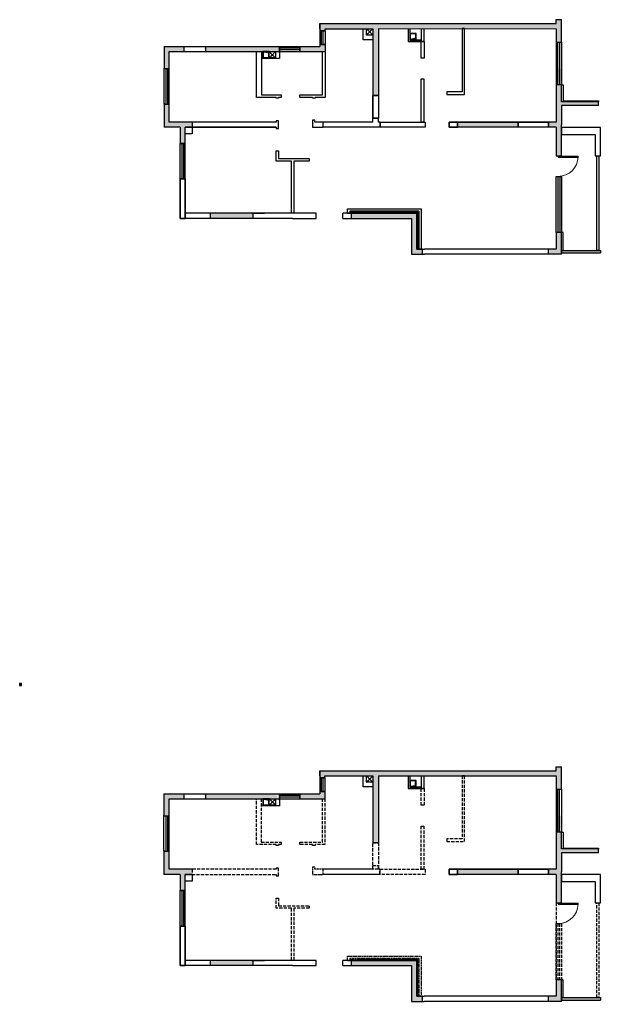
# Model space of a CAD drawing. Header units: millimetres. Extents: x -108767 to 78913, y -380878 to 1470.
# Drawn here: x 56114 to 78913, y -226278 to -187725 of the extents above; entities that cross this region are included whole.
import ezdxf

# ---------------------------------------------------------------- set-up
doc = ezdxf.new("R2010")
doc.units = ezdxf.units.MM
doc.header["$LTSCALE"] = 10
doc.linetypes.add('DASH', pattern=[0.35, 0.25, -0.1])
doc.linetypes.add('DY-300$1$DASH', pattern=[0.35, 0.25, -0.1])
for name, color, linetype in [('DY-300$0$N-厨房烟道', 6, 'Continuous'), ('DY-300$0$S-厨卫立管', 6, 'Continuous'), ('NW-01-wall(原有墙体)', 255, 'Continuous'), ('NW-01wall(新墙体)', 140, 'Continuous'), ('NW-强弱电插座', 223, 'Continuous'), ('NW-强电插座', 223, 'Continuous'), ('拆除墙体', 1, 'Continuous')]:
    doc.layers.add(name, color=color, linetype=linetype)

# ---------------------------------------------------------------- blocks, each defined once
blk = doc.blocks.new('DY-300$0$liguan')
at = {"layer": 'DY-300$0$S-厨卫立管', "linetype": 'DY-300$1$DASH', "ltscale": 0.5}
for p, q in [((2328904, -44601), (2328654, -44851)), ((2328654, -44601), (2328904, -44851))]:
    blk.add_line(p, q, dxfattribs=at)
blk.add_lwpolyline([(2328654, -44851), (2328904, -44851), (2328904, -44601), (2328654, -44601)], close=True, dxfattribs=at)
blk = doc.blocks.new('DY-300$0$weifeng')
at = {"layer": 'DY-300$0$N-厨房烟道'}
for points in [[(2326436, -26179), (2326186, -26179), (2326186, -26429), (2326436, -26429)], [(2326421, -26194), (2326201, -26194), (2326201, -26414), (2326421, -26414)]]:
    blk.add_lwpolyline(points, close=True, dxfattribs=at)
blk.add_lwpolyline([(2326421, -26414), (2326232, -26393), (2326201, -26194)], dxfattribs=at)
blk = doc.blocks.new('$DorLib2D$00000001')
for p, q in [((0.45, 0.975), (0.5, 0.975)), ((0.45, 0), (0.45, 0.975)), ((0.5, 0), (0.5, 0.975)), ((0.5, 0), (0.45, 0))]:
    blk.add_line(p, q)
at = {"lineweight": 13}
blk.add_arc((0.475, 0), 0.975, 91.4693, 180, dxfattribs=at)
blk = doc.blocks.new('$LinePat$保温层')
at = {"color": 0}
for p, q in [((24, -24), (24, -56)), ((72, -56), (72, -24))]:
    blk.add_line(p, q, dxfattribs=at)
for centre, start, end in [((96, -24), 90, 180), ((0, -24), 0, 90), ((48, -56), 180, 0)]:
    blk.add_arc(centre, 24, start, end, dxfattribs=at)
blk = doc.blocks.new('*U61')
h = blk.add_hatch(color=256)
h.dxf.hatch_style = 1
edge = h.paths.add_edge_path()
edge.add_arc((0, 40), 30, 0, 360)
blk.add_lwpolyline([(-50, -10), (50, -10), (50, 90), (-50, 90)], close=True)
blk.add_circle((0, 40), 30)
blk = doc.blocks.new('*U264')
at = {"layer": 'NW-强电插座', "xscale": 0.7704166666280803, "yscale": 0.7704166666280803, "zscale": 0.7704166666280803}
blk.add_blockref('*U61', (226, 1986), dxfattribs=at)

msp = doc.modelspace()

# ---------------------------------------------------------------- hatches: boundary and pattern name
at = {"layer": 'NW-01-wall(原有墙体)'}
h = msp.add_hatch(color=250, dxfattribs=at)
h.dxf.hatch_style = 1
h.paths.add_polyline_path([(67902.8, -187880.5), (67902.8, -188160.5), (68102.8, -188160.5), (68102.8, -188080.5), (69982.8, -188080.5), (69982.8, -190710.6), (70202.8, -190710.6), (70202.8, -188079.7), (77182.8, -188079.7), (77182.8, -188607.5), (77382.8, -188607.5), (77382.8, -187725.4), (77182.8, -187725.4), (77182.8, -187880.5), (70082.8, -187880.5)])
h = msp.add_hatch(color=250, dxfattribs=at)
h.dxf.hatch_style = 1
h.paths.add_polyline_path([(61781.8, -188780.5), (61781.8, -189644.5), (61981.8, -189644.5), (61981.8, -188980.5), (62561.8, -188980.5), (62561.8, -188780.5)])
h = msp.add_hatch(color=250, dxfattribs=at)
h.dxf.hatch_style = 1
h.paths.add_polyline_path([(63382.8, -188980.5), (66312.8, -188980.5), (66312.8, -188780.5), (63382.8, -188780.5)])
h = msp.add_hatch(color=250, dxfattribs=at)
h.dxf.hatch_style = 1
h.paths.add_polyline_path([(67112.8, -188980.5), (68102.8, -188980.5), (68102.8, -188700.5), (67902.8, -188700.5), (67902.8, -188780.5), (67112.8, -188780.5)])
h = msp.add_hatch(color=250, dxfattribs=at)
h.dxf.hatch_style = 1
h.paths.add_polyline_path([(78842.8, -190950.4), (77382.8, -190950.4), (77382.8, -189650.4), (77182.8, -189650.4), (77182.9, -191740.5), (76882.7, -191740.5), (76882.7, -191940.5), (77182.9, -191940.5), (77182.8, -193060.5), (77382.8, -193060.5), (77382.8, -191100.4), (78842.8, -191100.4)])
h = msp.add_hatch(color=250, dxfattribs=at)
h.dxf.hatch_style = 1
h.paths.add_polyline_path([(61781.8, -191945.5), (62411.8, -191950.5), (62411.8, -192585.5), (62611.8, -192585.5), (62611.8, -191950.5), (62881.8, -191950.5), (62881.8, -191750.5), (61981.8, -191745.5), (61981.8, -191040.5), (61781.8, -191040.5)])
h = msp.add_hatch(color=250, dxfattribs=at)
h.dxf.hatch_style = 1
h.paths.add_polyline_path([(75682.8, -191750.6), (73302.8, -191750.5), (73302.8, -191950.5), (75682.8, -191950.6)])
h = msp.add_hatch(color=250, dxfattribs=at)
h.dxf.hatch_style = 1
h.paths.add_polyline_path([(65282.8, -195330.5), (63611.8, -195330.5), (63611.8, -195530.5), (65282.8, -195530.5)])
h = msp.add_hatch(color=250, dxfattribs=at)
h.dxf.hatch_style = 1
h.paths.add_polyline_path([(71702.8, -195332.5), (69132.8, -195330.5), (69132.8, -195530.5), (71502.8, -195530.5), (71502.8, -196936.5), (71932.8, -196936.5), (71932.8, -196736.5), (71702.8, -196736.5)])
h = msp.add_hatch(color=250, dxfattribs=at)
h.dxf.hatch_style = 1
h.paths.add_polyline_path([(77382.8, -196936.5), (77382.8, -196090.5), (77182.8, -196090.5), (77182.8, -196736.5), (76882.8, -196736.5), (76882.8, -196936.5)])
h = msp.add_hatch(color=250, dxfattribs=at)
h.dxf.hatch_style = 1
h.paths.add_polyline_path([(77382.8, -196886.5), (78912.8, -196886.5), (78912.8, -196786.5), (77382.8, -196786.5)])
h = msp.add_hatch(color=250, dxfattribs=at)
h.dxf.hatch_style = 1
h.paths.add_polyline_path([(67901.8, -217222.4), (67901.8, -217502.4), (68101.8, -217502.4), (68101.8, -217422.4), (69981.8, -217422.4), (69981.8, -220052.4), (70201.8, -220052.4), (70201.8, -217421.6), (77181.8, -217421.6), (77181.8, -217949.4), (77381.8, -217949.4), (77381.8, -217067.2), (77181.8, -217067.2), (77181.8, -217222.4), (70081.8, -217222.4)])
h = msp.add_hatch(color=250, dxfattribs=at)
h.dxf.hatch_style = 1
h.paths.add_polyline_path([(61780.8, -218122.4), (61780.8, -218986.4), (61980.8, -218986.4), (61980.8, -218322.4), (62560.8, -218322.4), (62560.8, -218122.4)])
h = msp.add_hatch(color=250, dxfattribs=at)
h.dxf.hatch_style = 1
h.paths.add_polyline_path([(63381.8, -218322.4), (66231.8, -218322.4), (66231.8, -218122.4), (63381.8, -218122.4)])
h = msp.add_hatch(color=250, dxfattribs=at)
h.dxf.hatch_style = 1
h.paths.add_polyline_path([(67111.8, -218322.4), (68101.8, -218322.4), (68101.8, -218042.4), (67901.8, -218042.4), (67901.8, -218122.4), (67111.8, -218122.4)])
h = msp.add_hatch(color=250, dxfattribs=at)
h.dxf.hatch_style = 1
h.paths.add_polyline_path([(78841.8, -220292.2), (77381.8, -220292.2), (77381.8, -218992.2), (77181.8, -218992.2), (77181.9, -221082.4), (76881.7, -221082.4), (76881.7, -221282.4), (77181.9, -221282.4), (77181.8, -222402.4), (77381.8, -222402.4), (77381.8, -220442.2), (78841.8, -220442.2)])
h = msp.add_hatch(color=250, dxfattribs=at)
h.dxf.hatch_style = 1
h.paths.add_polyline_path([(61780.8, -221287.4), (62410.8, -221292.4), (62410.8, -221927.4), (62610.8, -221927.4), (62610.8, -221292.4), (62880.8, -221292.4), (62880.8, -221092.4), (61980.8, -221087.4), (61980.8, -220382.4), (61780.8, -220382.4)])
h = msp.add_hatch(color=250, dxfattribs=at)
h.dxf.hatch_style = 1
h.paths.add_polyline_path([(75681.8, -221092.4), (73301.8, -221092.4), (73301.8, -221292.4), (75681.8, -221292.4)])
h = msp.add_hatch(color=250, dxfattribs=at)
h.dxf.hatch_style = 1
h.paths.add_polyline_path([(65281.8, -224672.4), (63581.8, -224672.4), (63581.8, -224872.4), (65281.8, -224872.4)])
h = msp.add_hatch(color=250, dxfattribs=at)
h.dxf.hatch_style = 1
h.paths.add_polyline_path([(71701.8, -224674.4), (69131.8, -224672.4), (69131.8, -224872.4), (71501.8, -224872.4), (71501.8, -226278.4), (71931.8, -226278.4), (71931.8, -226078.4), (71701.8, -226078.4)])
h = msp.add_hatch(color=250, dxfattribs=at)
h.dxf.hatch_style = 1
h.paths.add_polyline_path([(77381.8, -226278.4), (77381.8, -225432.4), (77181.8, -225432.4), (77181.8, -226078.4), (76881.8, -226078.4), (76881.8, -226278.4)])
h = msp.add_hatch(color=250, dxfattribs=at)
h.dxf.hatch_style = 1
h.paths.add_polyline_path([(77381.8, -226228.4), (78911.8, -226228.4), (78911.8, -226128.4), (77381.8, -226128.4)])

# ---------------------------------------------------------------- linework, layer by layer
for p, q in [((67902.8, -188160.5), (67902.8, -188700.5)), ((68102.8, -188160.5), (67902.8, -188160.5)), ((67969.5, -188700.5), (67969.5, -188160.5)), ((68036.2, -188700.5), (68036.2, -188160.5)), ((68102.8, -188160.5), (68102.8, -188980.5)), ((66312.8, -188780.5), (67112.8, -188780.5)), ((66312.8, -188780.5), (66312.8, -188980.5)), ((67112.8, -188847.2), (66312.8, -188847.2)), ((67112.8, -188980.5), (67112.8, -188780.5)), ((67902.8, -188700.5), (68102.8, -188700.5)), ((77182.8, -188607.5), (77182.8, -190285.5)), ((77182.8, -188607.5), (77382.8, -188607.5)), ((77249.5, -190285.5), (77249.5, -188607.5)), ((77316.2, -190285.5), (77316.2, -188607.5)), ((77382.8, -188607.5), (77382.8, -190285.5)), ((67112.8, -188913.9), (66312.8, -188913.9)), ((66312.8, -188980.5), (67112.8, -188980.5)), ((61781.8, -191040.5), (61781.8, -189630.5)), ((61848.5, -189644.5), (61848.5, -191040.5)), ((61915.2, -189644.5), (61915.2, -191040.5)), ((61981.8, -191040.5), (61981.8, -189630.5)), ((77382.8, -190285.5), (77182.8, -190285.5)), ((61781.8, -191040.5), (61981.8, -191040.5)), ((62411.8, -194000.5), (62411.8, -192585.5)), ((62611.8, -192585.5), (62411.8, -192585.5)), ((62478.5, -192585.5), (62478.5, -193980.5)), ((62545.2, -192585.5), (62545.2, -193980.5)), ((62611.8, -194000.5), (62611.8, -192585.5)), ((77382.8, -196090.5), (77182.8, -196090.5)), ((67901.8, -217502.4), (67901.8, -218042.4)), ((68101.8, -217502.4), (67901.8, -217502.4)), ((67968.5, -218042.4), (67968.5, -217502.4)), ((68035.2, -218042.4), (68035.2, -217502.4)), ((68101.8, -217502.4), (68101.8, -218322.4)), ((66311.8, -218122.4), (67111.8, -218122.4)), ((66311.8, -218122.4), (66311.8, -218322.4)), ((67111.8, -218189.1), (66311.8, -218189.1)), ((67111.8, -218322.4), (67111.8, -218122.4)), ((67901.8, -218042.4), (68101.8, -218042.4)), ((77181.8, -217949.4), (77181.8, -219627.4)), ((77181.8, -217949.4), (77381.8, -217949.4)), ((77248.5, -219627.4), (77248.5, -217949.4)), ((77315.2, -219627.4), (77315.2, -217949.4)), ((77381.8, -217949.4), (77381.8, -219627.4)), ((67111.8, -218255.7), (66311.8, -218255.7)), ((66311.8, -218322.4), (67111.8, -218322.4)), ((61780.8, -220382.4), (61780.8, -218972.4)), ((61980.8, -220382.4), (61980.8, -218972.4)), ((61847.5, -218986.4), (61847.5, -220382.4)), ((61914.2, -218986.4), (61914.2, -220382.4)), ((77381.8, -219627.4), (77181.8, -219627.4)), ((61780.8, -220382.4), (61980.8, -220382.4)), ((62410.8, -223342.4), (62410.8, -221927.4)), ((62610.8, -221927.4), (62410.8, -221927.4)), ((62477.5, -221927.4), (62477.5, -223322.4)), ((62544.2, -221927.4), (62544.2, -223322.4)), ((62610.8, -223342.4), (62610.8, -221927.4)), ((77381.8, -225432.4), (77181.8, -225432.4))]:
    msp.add_line(p, q)
for p, q in [((77182.8, -187880.5), (77182.8, -187725.4)), ((77182.8, -187725.4), (77382.8, -187725.4)), ((77382.8, -187980.5), (77382.8, -187725.4)), ((67902.8, -187880.5), (70102.8, -187880.5)), ((67902.8, -187880.5), (67902.8, -188160.5)), ((67902.8, -188080.5), (67902.8, -187880.5)), ((68102.8, -188080.5), (69982.8, -188080.5)), ((68102.8, -188160.5), (68102.8, -188080.5)), ((69606.8, -188514.6), (69606.8, -188080.5)), ((69982.8, -188080.5), (69982.8, -190730.6)), ((70102.8, -187880.5), (71697.8, -187880.5)), ((70202.8, -188079.3), (77182.8, -188080.5)), ((70202.8, -188080.5), (70202.8, -190730.6)), ((71697.8, -187880.5), (73382.8, -187880.5)), ((71877.9, -188079.4), (71877.9, -188580.5)), ((71997.9, -188580.5), (71997.9, -188079.4)), ((73382.8, -187880.5), (77182.8, -187880.5)), ((77182.8, -188080.5), (77182.8, -188607.5)), ((77382.8, -188607.5), (77382.8, -187980.5)), ((67902.8, -188160.5), (68102.8, -188160.5)), ((69982.8, -188514.6), (69606.8, -188514.6)), ((61781.8, -188780.5), (61781.8, -189630.5)), ((61781.8, -188780.5), (61781.8, -189644.5)), ((61781.8, -188780.5), (62561.8, -188780.5)), ((62561.8, -188780.5), (62561.8, -188980.5)), ((62561.8, -188780.5), (63411.8, -188780.5)), ((63411.8, -188780.5), (66312.8, -188780.5)), ((63411.8, -188780.5), (63411.8, -188980.5)), ((66312.8, -188780.5), (66312.8, -188980.5)), ((66312.8, -188980.5), (66312.8, -188780.5)), ((67117.9, -188780.5), (67112.8, -188780.5)), ((67112.8, -188780.5), (67112.8, -188980.5)), ((67112.8, -188780.5), (67902.8, -188780.5)), ((67112.8, -188780.5), (67112.8, -188980.5)), ((68102.8, -188700.5), (67902.8, -188700.5)), ((67902.8, -188700.5), (67902.8, -188780.5)), ((71997.9, -188580.5), (71897.9, -188580.5)), ((77182.8, -188607.5), (77382.8, -188607.5)), ((61981.8, -189630.5), (61981.8, -188980.5)), ((61981.8, -189644.5), (61981.8, -188980.5)), ((61981.8, -188980.5), (62561.8, -188980.5)), ((62561.8, -188980.5), (63411.8, -188980.5)), ((62736.8, -188980.5), (66312.8, -188980.5)), ((66312.8, -189030.5), (66312.8, -188980.5)), ((67112.8, -188980.5), (68102.8, -188980.5)), ((61781.8, -189644.5), (61981.8, -189644.5)), ((77382.8, -190285.5), (77182.8, -190285.5)), ((77182.8, -190285.5), (77182.8, -191750.5)), ((77382.8, -190950.4), (77382.8, -190285.5)), ((69982.8, -190710.5), (69982.8, -191600.5)), ((70202.8, -190710.6), (69982.8, -190710.6)), ((70202.8, -190710.5), (70202.8, -191600.5)), ((61781.8, -191000.5), (61781.8, -191950.5)), ((61981.8, -191750.5), (61981.8, -191000.5)), ((78842.8, -190950.4), (77382.8, -190950.4)), ((78842.8, -191100.4), (77382.8, -191100.4)), ((77382.8, -191100.4), (77382.8, -191850.5)), ((78842.8, -191100.4), (78842.8, -190950.4)), ((69982.8, -191750.5), (69982.8, -191600.6)), ((69982.8, -191600.6), (70202.8, -191600.6)), ((70202.8, -191750.5), (70202.8, -191600.6)), ((62411.8, -191950.5), (61781.8, -191950.5)), ((62511.8, -191750.5), (61981.8, -191750.5)), ((62411.8, -191950.5), (62411.8, -192585.5)), ((62881.8, -191750.5), (62511.8, -191750.5)), ((62881.8, -191950.5), (62611.8, -191950.5)), ((62611.8, -192585.5), (62611.8, -191950.5)), ((66182.8, -191950.5), (62881.8, -191950.5)), ((69982.8, -191750.5), (68028.7, -191750.6)), ((70261.8, -191950.5), (68028.7, -191950.5)), ((70261.8, -191750.5), (70202.8, -191750.5)), ((70202.8, -191750.5), (70202.8, -191750.5)), ((70261.8, -191750.5), (70202.8, -191750.5)), ((70261.8, -191750.5), (70261.8, -191950.5)), ((73302.8, -191750.5), (72982.8, -191750.5)), ((72982.8, -191750.5, 0), (72982.8, -191950.5, 0)), ((72982.8, -191950.5), (73302.8, -191950.5)), ((75682.8, -191750.5), (73302.8, -191750.5)), ((73302.8, -191950.5), (73302.8, -191750.5)), ((75732.8, -191950.5), (73302.8, -191950.5)), ((75682.8, -191950.5), (75682.8, -191750.5)), ((76882.8, -191750.5), (75682.8, -191750.6)), ((76882.8, -191950.5), (75682.8, -191950.6)), ((77182.8, -191750.5), (76882.8, -191750.5)), ((76882.8, -191950.5), (76882.8, -191750.5)), ((77182.8, -191950.5), (76882.8, -191950.5)), ((77182.8, -191950.5), (77182.8, -193070.5)), ((77382.8, -193070.5), (77382.8, -191850.5)), ((62411.8, -192585.5), (62611.8, -192585.5)), ((77182.8, -193070.5), (77382.8, -193070.5)), ((66782.8, -195330.5), (66782.8, -193280.6)), ((77249.5, -193880.5), (77249.5, -196090.5)), ((77316.2, -193880.5), (77316.2, -196090.5)), ((62611.8, -193980.5), (62411.8, -193980.5)), ((62411.8, -193980.5), (62411.8, -195530.5)), ((62611.8, -195530.5), (62611.8, -193980.5)), ((63611.8, -195330.5), (62611.8, -195330.5)), ((65282.8, -195330.5), (63611.8, -195330.5)), ((63611.8, -195530.5), (63611.8, -195330.5)), ((65228.9, -195331.7), (65728.9, -195331.7)), ((65282.8, -195530.5), (65282.8, -195330.5)), ((66782.8, -195330.5), (65282.8, -195330.5)), ((67752.8, -195330.5), (66782.8, -195330.5)), ((67752.8, -195530.5), (67752.8, -195330.5)), ((68982.8, -195330.5), (68802.8, -195330.5)), ((68802.8, -195530.5), (68802.8, -195330.5)), ((68982.8, -195330.5), (71702.8, -195330.5)), ((68982.8, -195330.5), (68982.8, -195330.5)), ((69072.8, -195330.5), (68982.8, -195330.5)), ((71782.8, -195250.5), (69072.8, -195250.5)), ((69072.8, -195250.5), (69072.8, -195330.5)), ((69072.8, -195280.5), (71752.8, -195280.5)), ((71702.8, -195330.5), (71702.8, -196736.5)), ((71752.8, -196736.5), (71752.8, -195280.5)), ((71782.8, -195250.5), (71782.8, -196736.5)), ((62411.8, -195530.5), (62611.8, -195530.5)), ((63611.8, -195530.5), (62611.8, -195530.5)), ((65282.8, -195530.5), (63611.8, -195530.5)), ((66832.8, -195530.5), (65282.8, -195530.5)), ((66832.8, -195530.5), (67752.8, -195530.5)), ((68802.8, -195530.5), (68982.8, -195530.5)), ((68982.8, -195530.5), (71502.8, -195530.5)), ((68982.8, -195530.5), (68982.8, -195530.5)), ((71502.8, -195530.5), (71502.8, -196936.5)), ((77382.8, -196090.5), (77182.8, -196090.5)), ((77182.8, -196090.5), (77182.8, -196736.5)), ((77382.8, -196936.5), (77382.8, -196090.5)), ((71502.8, -196936.5), (71872.8, -196936.5)), ((71702.8, -196736.5), (71872.8, -196736.5)), ((71872.8, -196736.5), (72002.8, -196736.5)), ((71872.8, -196936.5), (72002.8, -196936.5)), ((76882.8, -196736.5), (72002.8, -196736.5)), ((76882.8, -196936.5), (72002.8, -196936.5)), ((77182.8, -196736.5), (76882.8, -196736.5)), ((76882.8, -196936.5), (76882.8, -196736.5)), ((77382.8, -196936.5), (76882.8, -196936.5)), ((77382.8, -196786.5), (78912.8, -196786.5)), ((77382.8, -196786.5), (77382.8, -196886.5)), ((77382.8, -196886.5), (78912.8, -196886.5)), ((78912.8, -196786.5), (78912.8, -196886.5)), ((67901.8, -217222.4), (70101.8, -217222.4)), ((67901.8, -217222.4), (67901.8, -217502.4)), ((67901.8, -217422.4), (67901.8, -217222.4)), ((68101.8, -217422.4), (69981.8, -217422.4)), ((68101.8, -217502.4), (68101.8, -217422.4)), ((69605.8, -217856.4), (69605.8, -217422.4)), ((69981.8, -217422.4), (69981.8, -220072.4)), ((70101.8, -217222.4), (71696.8, -217222.4)), ((70201.8, -217421.2), (77181.8, -217422.4)), ((70201.8, -217422.4), (70201.8, -220072.4)), ((71696.8, -217222.4), (73381.8, -217222.4)), ((71876.9, -217421.2), (71876.9, -217922.4)), ((71996.9, -217922.4), (71996.9, -217421.2)), ((73381.8, -217222.4), (77181.8, -217222.4)), ((77181.8, -217222.4), (77181.8, -217067.2)), ((77181.8, -217067.2), (77381.8, -217067.2)), ((77181.8, -217422.4), (77181.8, -217949.4)), ((77381.8, -217322.4), (77381.8, -217067.2)), ((77381.8, -217949.4), (77381.8, -217322.4)), ((67901.8, -217502.4), (68101.8, -217502.4)), ((61780.8, -218122.4), (61780.8, -218986.4)), ((61780.8, -218122.4), (62560.8, -218122.4)), ((62560.8, -218122.4), (62560.8, -218322.4)), ((62560.8, -218122.4), (63410.8, -218122.4)), ((63410.8, -218122.4), (66311.8, -218122.4)), ((63410.8, -218122.4), (63410.8, -218322.4)), ((66311.8, -218122.4), (66311.8, -218322.4)), ((66311.8, -218322.4), (66311.8, -218122.4)), ((67116.9, -218122.4), (67111.8, -218122.4)), ((67111.8, -218122.4), (67111.8, -218322.4)), ((67111.8, -218122.4), (67901.8, -218122.4)), ((67111.8, -218122.4), (67111.8, -218322.4)), ((68101.8, -218042.4), (67901.8, -218042.4)), ((67901.8, -218042.4), (67901.8, -218122.4)), ((69981.8, -217856.4), (69605.8, -217856.4)), ((71996.9, -217922.4), (71896.9, -217922.4)), ((77181.8, -217949.4), (77381.8, -217949.4)), ((61980.8, -218986.4), (61980.8, -218322.4)), ((61980.8, -218322.4), (62560.8, -218322.4)), ((62560.8, -218322.4), (63410.8, -218322.4)), ((62735.8, -218322.4), (66311.8, -218322.4)), ((66311.8, -218372.4), (66311.8, -218322.4)), ((67111.8, -218322.4), (68101.8, -218322.4)), ((61780.8, -218986.4), (61980.8, -218986.4)), ((77381.8, -219627.4), (77181.8, -219627.4)), ((77181.8, -219627.4), (77181.8, -221092.4)), ((77381.8, -220292.2), (77381.8, -219627.4)), ((70201.8, -220052.4), (69981.8, -220052.4)), ((61780.8, -220342.4), (61780.8, -221292.4)), ((61980.8, -221092.4), (61980.8, -220342.4)), ((78841.8, -220292.2), (77381.8, -220292.2)), ((78841.8, -220442.2), (77381.8, -220442.2)), ((77381.8, -220442.2), (77381.8, -221192.4)), ((78841.8, -220442.2), (78841.8, -220292.2)), ((62410.8, -221292.4), (61780.8, -221292.4)), ((62510.8, -221092.4), (61980.8, -221092.4)), ((62410.8, -221292.4), (62410.8, -221927.4)), ((62880.8, -221092.4), (62510.8, -221092.4)), ((62880.8, -221292.4), (62610.8, -221292.4)), ((62610.8, -221927.4), (62610.8, -221292.4)), ((69981.8, -221092.4), (68027.7, -221092.4)), ((70260.8, -221292.4), (68027.7, -221292.4)), ((69981.8, -221092.4), (69981.8, -220942.4)), ((70201.8, -221092.4), (70201.8, -220942.4)), ((70260.8, -221092.4), (70201.8, -221092.4)), ((70201.8, -221092.4), (70201.8, -221092.4)), ((70260.8, -221092.4), (70201.8, -221092.4)), ((70260.8, -221092.4), (70260.8, -221292.4)), ((73301.8, -221092.4), (72981.8, -221092.4)), ((72981.8, -221092.4, 0), (72981.8, -221292.4, 0)), ((72981.8, -221292.4), (73301.8, -221292.4)), ((75681.8, -221092.4), (73301.8, -221092.4)), ((73301.8, -221292.4), (73301.8, -221092.4)), ((75731.8, -221292.4), (73301.8, -221292.4)), ((75681.8, -221292.4), (75681.8, -221092.4)), ((76881.8, -221092.4), (75681.8, -221092.4)), ((76881.8, -221292.4), (75681.8, -221292.4)), ((77181.8, -221092.4), (76881.8, -221092.4)), ((76881.8, -221292.4), (76881.8, -221092.4)), ((77181.8, -221292.4), (76881.8, -221292.4)), ((77181.8, -221292.4), (77181.8, -222412.4)), ((77381.8, -222412.4), (77381.8, -221192.4)), ((62410.8, -221927.4), (62610.8, -221927.4)), ((77181.8, -222412.4), (77381.8, -222412.4)), ((62610.8, -223322.4), (62410.8, -223322.4)), ((62410.8, -223322.4), (62410.8, -224872.4)), ((62610.8, -224872.4), (62610.8, -223322.4)), ((63610.8, -224672.4), (62610.8, -224672.4)), ((65281.8, -224672.4), (63610.8, -224672.4)), ((63610.8, -224872.4), (63610.8, -224672.4)), ((65227.9, -224673.6), (65727.9, -224673.6)), ((65281.8, -224872.4), (65281.8, -224672.4)), ((66781.8, -224672.4), (65281.8, -224672.4)), ((67751.8, -224672.4), (66781.8, -224672.4)), ((67751.8, -224872.4), (67751.8, -224672.4)), ((68981.8, -224672.4), (68801.8, -224672.4)), ((68801.8, -224872.4), (68801.8, -224672.4)), ((68981.8, -224672.4), (71701.8, -224672.4)), ((68981.8, -224672.4), (68981.8, -224672.4)), ((69071.8, -224672.4), (68981.8, -224672.4)), ((71701.8, -224672.4), (71701.8, -226078.4)), ((62410.8, -224872.4), (62610.8, -224872.4)), ((63610.8, -224872.4), (62610.8, -224872.4)), ((65281.8, -224872.4), (63610.8, -224872.4)), ((66831.8, -224872.4), (65281.8, -224872.4)), ((66831.8, -224872.4), (67751.8, -224872.4)), ((68801.8, -224872.4), (68981.8, -224872.4)), ((68981.8, -224872.4), (71501.8, -224872.4)), ((68981.8, -224872.4), (68981.8, -224872.4)), ((71501.8, -224872.4), (71501.8, -226278.4)), ((77381.8, -225432.4), (77181.8, -225432.4)), ((77181.8, -225432.4), (77181.8, -226078.4)), ((77381.8, -226278.4), (77381.8, -225432.4)), ((71501.8, -226278.4), (71871.8, -226278.4)), ((71701.8, -226078.4), (71871.8, -226078.4)), ((71871.8, -226078.4), (72001.8, -226078.4)), ((71871.8, -226278.4), (72001.8, -226278.4)), ((76881.8, -226078.4), (72001.8, -226078.4)), ((76881.8, -226278.4), (72001.8, -226278.4)), ((77181.8, -226078.4), (76881.8, -226078.4)), ((76881.8, -226278.4), (76881.8, -226078.4)), ((77381.8, -226278.4), (76881.8, -226278.4)), ((77381.8, -226128.4), (78911.8, -226128.4)), ((77381.8, -226128.4), (77381.8, -226228.4)), ((77381.8, -226228.4), (78911.8, -226228.4)), ((78911.8, -226128.4), (78911.8, -226228.4))]:
    msp.add_line(p, q, dxfattribs=at)
for points in [[(71362.5, -188079.7), (71362.8, -188580.5), (71897.9, -188580.5)], [(71427.5, -188079.7), (71427.8, -188515.5), (71877.9, -188515.5)], [(66312.8, -188980.5), (66312.8, -188980.5), (66312.8, -189251.5), (65602.8, -189251.5)], [(77382.8, -190285.5), (77452.8, -190285.5), (77452.8, -190920.4), (78842.8, -190920.4), (78842.8, -190950.4)], [(69982.8, -191041.7), (69982.8, -191041.7)], [(62611.8, -191950.5), (62881.8, -191950.5), (62881.8, -192215.5), (62611.8, -192215.5), (62611.8, -191950.5)], [(68982.8, -195330.5), (68982.8, -195160.5), (71872.8, -195160.5), (71872.8, -196736.5), (71702.8, -196736.5), (71702.8, -195330.5), (68982.8, -195330.5)], [(77452.8, -196786.5), (77452.8, -196090.5), (77382.8, -196090.5)], [(71361.5, -217421.6), (71361.8, -217922.4), (71896.9, -217922.4)], [(71426.5, -217421.5), (71426.8, -217857.4), (71876.9, -217857.4)], [(66311.8, -218322.4), (66311.8, -218322.4), (66311.8, -218593.4), (65601.8, -218593.4)], [(77381.8, -219627.4), (77451.8, -219627.4), (77451.8, -220262.2), (78841.8, -220262.2), (78841.8, -220292.2)], [(69981.8, -220383.6), (69981.8, -220383.6)], [(62610.8, -221292.4), (62880.8, -221292.4), (62880.8, -221557.4), (62610.8, -221557.4), (62610.8, -221292.4)], [(77451.8, -226128.4), (77451.8, -225432.4), (77381.8, -225432.4)]]:
    msp.add_lwpolyline(points, dxfattribs=at)
for points in [[(72884, -190659.4), (73582.8, -190659.4), (73583.4, -188079.7), (73482.8, -188079.4), (73482.8, -190559.4), (72884, -190559.4)], [(71877.9, -188580.5), (71997.9, -188580.5), (71997.9, -189232.5), (71877.9, -189232.5)], [(65602.8, -188980.5), (65602.8, -190680.5), (66382.8, -190680.5), (66382.8, -190780.5), (66282.8, -190780.5), (66282.8, -190810.6), (66182.8, -190810.6), (66182.8, -190780.5), (65412.8, -190780.5), (65412.8, -188980.5)], [(68002.8, -188980.5), (68102.8, -188980.5), (68102.8, -190780.5), (67711.9, -190780.6), (67711.9, -190810.6), (67607.8, -190810.6), (67607.8, -190780.6), (67117.8, -190780.6), (67117.8, -190680.5), (68002.8, -190680.5)], [(71882.9, -190052.5), (71982.8, -190052.5), (71982.8, -191750.5), (71882.9, -191750.5)], [(69982.8, -190710.6), (70202.8, -190710.6), (70202.8, -191600.6), (69982.8, -191600.6)], [(62881.8, -191950.5), (66182.8, -191950.5), (66182.8, -192000.5), (66282.8, -192000.5), (66282.8, -191700.5), (66182.8, -191700.5), (66182.8, -191750.5), (62881.8, -191750.5), (62881.8, -191950.5)], [(68028.7, -191750.6), (67707.8, -191750.6), (67707.8, -191670.6), (67607.8, -191670.6), (67607.8, -191950.5), (68028.7, -191950.5), (68028.7, -191750.6)], [(70261.8, -191750.5), (72032.8, -191750.5), (72032.8, -191950.5), (70261.8, -191950.5)], [(72982.8, -191750.5), (73302.8, -191750.5), (73302.8, -191950.5), (72982.8, -191950.5)], [(73302.8, -191750.5), (75682.8, -191750.5), (75682.8, -191950.5), (73302.8, -191950.5)], [(75682.8, -191750.5), (76882.8, -191750.5), (76882.8, -191950.5), (75682.8, -191950.5)], [(78712.8, -192235.4), (78712.8, -193070.5), (78912.8, -193070.5), (78912.8, -191960.4), (77382.8, -191960.4), (77382.8, -192235.4)], [(66182.8, -192880.5), (66282.8, -192880.5), (66282.8, -193180.6), (67482.8, -193180.5), (67482.8, -193280.6), (66882.8, -193280.6), (66882.8, -195330.5), (66782.8, -195330.5), (66782.8, -193280.6), (66182.8, -193280.6), (66182.8, -192880.5)], [(78771.2, -193070.5), (78854.5, -193070.5), (78854.5, -196786.5), (78771.2, -196786.5)], [(77182.8, -193880.5), (77382.8, -193880.5), (77382.8, -196090.5), (77182.8, -196090.5)], [(62411.8, -193980.5), (62611.8, -193980.5), (62611.8, -195530.5), (62411.8, -195530.5)], [(71702.8, -195332.5), (69132.8, -195330.5), (69132.8, -195530.5), (71502.8, -195530.5), (71502.8, -196936.5), (71932.8, -196936.5), (71932.8, -196736.5), (71702.8, -196736.5)], [(72981.8, -221092.4), (73301.8, -221092.4), (73301.8, -221292.4), (72981.8, -221292.4)], [(73301.8, -221092.4), (75681.8, -221092.4), (75681.8, -221292.4), (73301.8, -221292.4)], [(75681.8, -221092.4), (76881.8, -221092.4), (76881.8, -221292.4), (75681.8, -221292.4)], [(78711.8, -221577.2), (78711.8, -222412.4), (78911.8, -222412.4), (78911.8, -221302.2), (77381.8, -221302.2), (77381.8, -221577.2)], [(62410.8, -223322.4), (62610.8, -223322.4), (62610.8, -224872.4), (62410.8, -224872.4)], [(71701.8, -224674.4), (69131.8, -224672.4), (69131.8, -224872.4), (71501.8, -224872.4), (71501.8, -226278.4), (71931.8, -226278.4), (71931.8, -226078.4), (71701.8, -226078.4)]]:
    msp.add_lwpolyline(points, close=True, dxfattribs=at)
at = {"layer": 'NW-01wall(新墙体)'}
for points in [[(71897.9, -188580.5), (71382.8, -188580.5), (71382.5, -188079.7)], [(71896.9, -217922.4), (71381.8, -217922.4), (71381.5, -217421.6)]]:
    msp.add_lwpolyline(points, dxfattribs=at)
at = {"layer": '拆除墙体', "color": 1, "linetype": 'DASH', "ltscale": 50}
for p, q in [((69981.8, -220942.4), (70201.8, -220942.4)), ((77181.8, -222412.4), (77181.8, -225432.4)), ((77248.5, -223222.4), (77248.5, -225432.4)), ((77315.2, -223222.4), (77315.2, -225432.4))]:
    msp.add_line(p, q, dxfattribs=at)
at = {"layer": '拆除墙体', "color": 1, "linetype": 'DASH', "ltscale": 20}
for p, q in [((71781.8, -224592.4), (69071.8, -224592.4)), ((69071.8, -224592.4), (69071.8, -224672.4)), ((69071.8, -224622.4), (71751.8, -224622.4)), ((71751.8, -226078.4), (71751.8, -224622.4)), ((71781.8, -224592.4), (71781.8, -226078.4))]:
    msp.add_line(p, q, dxfattribs=at)
at = {"layer": '拆除墙体', "color": 1, "linetype": 'DASH', "ltscale": 50}
for points in [[(72883, -220001.2), (73581.8, -220001.2), (73582.4, -217421.6), (73481.8, -217421.2), (73481.8, -219901.2), (72883, -219901.2)], [(71876.9, -217922.4), (71996.9, -217922.4), (71996.9, -218574.4), (71876.9, -218574.4)], [(65601.8, -218322.4), (65601.8, -220022.4), (66381.8, -220022.4), (66381.8, -220122.4), (66281.8, -220122.4), (66281.8, -220152.4), (66181.8, -220152.4), (66181.8, -220122.4), (65411.8, -220122.4), (65411.8, -218322.4)], [(68001.8, -218322.4), (68101.8, -218322.4), (68101.8, -220122.4), (67710.9, -220122.4), (67710.9, -220152.4), (67606.8, -220152.4), (67606.8, -220122.4), (67116.8, -220122.4), (67116.8, -220022.4), (68001.8, -220022.4)], [(71881.9, -219394.4), (71981.8, -219394.4), (71981.8, -221092.4), (71881.9, -221092.4)], [(69981.8, -220052.4), (70201.8, -220052.4), (70201.8, -221092.4), (69981.8, -221092.4)], [(62880.8, -221292.4), (66181.8, -221292.4), (66181.8, -221342.4), (66281.8, -221342.4), (66281.8, -221042.4), (66181.8, -221042.4), (66181.8, -221092.4), (62880.8, -221092.4), (62880.8, -221292.4)], [(70260.8, -221092.4), (72031.8, -221092.4), (72031.8, -221292.4), (70260.8, -221292.4)], [(66181.8, -222222.4), (66281.8, -222222.4), (66281.8, -222522.4), (67481.8, -222522.4), (67481.8, -222622.4), (66881.8, -222622.4), (66881.8, -224672.4), (66781.8, -224672.4), (66781.8, -222622.4), (66181.8, -222622.4), (66181.8, -222222.4)], [(78770.2, -222412.4), (78853.5, -222412.4), (78853.5, -226128.4), (78770.2, -226128.4)], [(77181.8, -223222.4), (77381.8, -223222.4), (77381.8, -225432.4), (77181.8, -225432.4)]]:
    msp.add_lwpolyline(points, close=True, dxfattribs=at)
at = {"layer": '拆除墙体', "color": 1, "linetype": 'DASH', "ltscale": 20}
msp.add_lwpolyline([(68027.7, -221092.4), (67706.8, -221092.4), (67706.8, -221012.4), (67606.8, -221012.4), (67606.8, -221292.4), (68027.7, -221292.4), (68027.7, -221092.4)], close=True, dxfattribs=at)
msp.add_lwpolyline([(68981.8, -224672.4), (68981.8, -224502.4), (71871.8, -224502.4), (71871.8, -226078.4), (71701.8, -226078.4), (71701.8, -224672.4), (68981.8, -224672.4)], dxfattribs=at)

# ---------------------------------------------------------------- block references
at = {"layer": 'NW-01-wall(原有墙体)', "xscale": -1}
for p, rotation in [((25131.7, 2140573.8), 90), ((-2262740.5, -233831.7), 180), ((25130.7, 2111231.9), 90), ((-2262741.5, -263173.5), 180)]:
    msp.add_blockref('DY-300$0$liguan', p, dxfattribs=dict(at, rotation=rotation))
at = {"layer": 'NW-01-wall(原有墙体)'}
for p, rotation in [((45248.5, -2514702), 90), ((2392100.3, -215409.9), 180), ((45247.5, -2544043.8), 90), ((2392099.3, -244751.7), 180)]:
    msp.add_blockref('DY-300$0$weifeng', p, dxfattribs=dict(at, rotation=rotation))
for name, p, xscale, yscale, zscale, rotation in [('$DorLib2D$00000001', (77257.8, -193480.5), -800, 800, 250, 270), ('$LinePat$保温层', (69133.1, -195330.5), 0.6276041665376829, 0.6249999998428348, 0.6249999998428348, 179.9998515725684), ('$LinePat$保温层', (69193.3, -195330.5), 0.6276041665376829, 0.6249999998428348, 0.6249999998428348, 179.9998515725684), ('$LinePat$保温层', (69253.6, -195330.5), 0.6276041665376829, 0.6249999998428348, 0.6249999998428348, 179.9998515725684), ('$LinePat$保温层', (69463.8, -195330.5), 0.6276041665376829, 0.6249999998428348, 0.6249999998428348, 179.9998515725684), ('$LinePat$保温层', (69524.1, -195330.5), 0.6276041665376829, 0.6249999998428348, 0.6249999998428348, 179.9998515725684), ('$LinePat$保温层', (69584.3, -195330.5), 0.6276041665376829, 0.6249999998428348, 0.6249999998428348, 179.9998515725684), ('$LinePat$保温层', (69644.6, -195330.5), 0.6276041665376829, 0.6249999998428348, 0.6249999998428348, 179.9998515725684), ('$LinePat$保温层', (69704.8, -195330.5), 0.6276041665376829, 0.6249999998428348, 0.6249999998428348, 179.9998515725684), ('$LinePat$保温层', (69765.1, -195330.5), 0.6276041665376829, 0.6249999998428348, 0.6249999998428348, 179.9998515725684), ('$LinePat$保温层', (69825.3, -195330.5), 0.6276041665376829, 0.6249999998428348, 0.6249999998428348, 179.9998515725684), ('$LinePat$保温层', (69885.6, -195330.5), 0.6276041665376829, 0.6249999998428348, 0.6249999998428348, 179.9998515725684), ('$LinePat$保温层', (69945.8, -195330.5), 0.6276041665376829, 0.6249999998428348, 0.6249999998428348, 179.9998515725684), ('$LinePat$保温层', (70006.1, -195330.5), 0.6276041665376829, 0.6249999998428348, 0.6249999998428348, 179.9998515725684), ('$LinePat$保温层', (70066.3, -195330.5), 0.6276041665376829, 0.6249999998428348, 0.6249999998428348, 179.9998515725684), ('$LinePat$保温层', (70126.6, -195330.5), 0.6276041665376829, 0.6249999998428348, 0.6249999998428348, 179.9998515725684), ('$LinePat$保温层', (70186.8, -195330.5), 0.6276041665376829, 0.6249999998428348, 0.6249999998428348, 179.9998515725684), ('$LinePat$保温层', (70247.1, -195330.5), 0.6276041665376829, 0.6249999998428348, 0.6249999998428348, 179.9998515725684), ('$LinePat$保温层', (70307.3, -195330.5), 0.6276041665376829, 0.6249999998428348, 0.6249999998428348, 179.9998515725684), ('$LinePat$保温层', (70367.6, -195330.5), 0.6276041665376829, 0.6249999998428348, 0.6249999998428348, 179.9998515725684), ('$LinePat$保温层', (70427.8, -195330.5), 0.6276041665376829, 0.6249999998428348, 0.6249999998428348, 179.9998515725684), ('$LinePat$保温层', (70488.1, -195330.5), 0.6276041665376829, 0.6249999998428348, 0.6249999998428348, 179.9998515725684), ('$LinePat$保温层', (70548.3, -195330.5), 0.6276041665376829, 0.6249999998428348, 0.6249999998428348, 179.9998515725684), ('$LinePat$保温层', (70608.6, -195330.5), 0.6276041665376829, 0.6249999998428348, 0.6249999998428348, 179.9998515725684), ('$LinePat$保温层', (70668.8, -195330.5), 0.6276041665376829, 0.6249999998428348, 0.6249999998428348, 179.9998515725684), ('$LinePat$保温层', (70729.1, -195330.5), 0.6276041665376829, 0.6249999998428348, 0.6249999998428348, 179.9998515725684), ('$LinePat$保温层', (70789.3, -195330.5), 0.6276041665376829, 0.6249999998428348, 0.6249999998428348, 179.9998515725684), ('$LinePat$保温层', (70849.6, -195330.5), 0.6276041665376829, 0.6249999998428348, 0.6249999998428348, 179.9998515725684), ('$LinePat$保温层', (70909.8, -195330.5), 0.6276041665376829, 0.6249999998428348, 0.6249999998428348, 179.9998515725684), ('$LinePat$保温层', (70970.1, -195330.5), 0.6276041665376829, 0.6249999998428348, 0.6249999998428348, 179.9998515725684), ('$LinePat$保温层', (71030.3, -195330.5), 0.6276041665376829, 0.6249999998428348, 0.6249999998428348, 179.9998515725684), ('$LinePat$保温层', (71090.6, -195330.5), 0.6276041665376829, 0.6249999998428348, 0.6249999998428348, 179.9998515725684), ('$LinePat$保温层', (71150.8, -195330.5), 0.6276041665376829, 0.6249999998428348, 0.6249999998428348, 179.9998515725684), ('$LinePat$保温层', (71231.1, -195330.5), 0.6276041665376829, 0.6249999998428348, 0.6249999998428348, 179.9998515725684), ('$LinePat$保温层', (71341.3, -195330.5), 0.6276041665376829, 0.6249999998428348, 0.6249999998428348, 179.9998515725684), ('$LinePat$保温层', (71401.6, -195330.5), 0.6276041665376829, 0.6249999998428348, 0.6249999998428348, 179.9998515725684), ('$LinePat$保温层', (71461.8, -195330.5), 0.6276041665376829, 0.6249999998428348, 0.6249999998428348, 179.9998515725684), ('$LinePat$保温层', (71522.1, -195330.5), 0.6276041665376829, 0.6249999998428348, 0.6249999998428348, 179.9998515725684), ('$LinePat$保温层', (71582.3, -195330.5), 0.6276041665376829, 0.6249999998428348, 0.6249999998428348, 179.9998515725684), ('$LinePat$保温层', (71642.6, -195330.5), 0.6276041665376829, 0.6249999998428348, 0.6249999998428348, 179.9998515725684), ('$LinePat$保温层', (71702.8, -195330.5), 0.6276041665376829, 0.6249999998428348, 0.6249999998428348, 179.9998515725684), ('$LinePat$保温层', (71702.8, -195341), 0.629340277646503, 0.6249999998428348, 0.6249999998428348, 90), ('$LinePat$保温层', (71702.8, -195401.4), 0.629340277646503, 0.6249999998428348, 0.6249999998428348, 90), ('$LinePat$保温层', (71702.8, -195461.8), 0.629340277646503, 0.6249999998428348, 0.6249999998428348, 90), ('$LinePat$保温层', (71702.8, -195522.2), 0.629340277646503, 0.6249999998428348, 0.6249999998428348, 90), ('$LinePat$保温层', (71702.8, -195582.6), 0.629340277646503, 0.6249999998428348, 0.6249999998428348, 90), ('$LinePat$保温层', (71702.8, -195643), 0.629340277646503, 0.6249999998428348, 0.6249999998428348, 90), ('$LinePat$保温层', (71702.8, -195703.5), 0.629340277646503, 0.6249999998428348, 0.6249999998428348, 90), ('$LinePat$保温层', (71702.8, -195763.9), 0.629340277646503, 0.6249999998428348, 0.6249999998428348, 90), ('$LinePat$保温层', (71702.8, -195854.3), 0.629340277646503, 0.6249999998428348, 0.6249999998428348, 90), ('$LinePat$保温层', (71702.8, -195914.7), 0.629340277646503, 0.6249999998428348, 0.6249999998428348, 90), ('$LinePat$保温层', (71702.8, -195975.1), 0.629340277646503, 0.6249999998428348, 0.6249999998428348, 90), ('$LinePat$保温层', (71702.8, -196035.5), 0.629340277646503, 0.6249999998428348, 0.6249999998428348, 90), ('$LinePat$保温层', (71702.8, -196096), 0.629340277646503, 0.6249999998428348, 0.6249999998428348, 90), ('$LinePat$保温层', (71702.8, -196156.4), 0.629340277646503, 0.6249999998428348, 0.6249999998428348, 90), ('$LinePat$保温层', (71702.8, -196216.8), 0.629340277646503, 0.6249999998428348, 0.6249999998428348, 90), ('$LinePat$保温层', (71702.8, -196277.2), 0.629340277646503, 0.6249999998428348, 0.6249999998428348, 90), ('$LinePat$保温层', (71702.8, -196337.6), 0.629340277646503, 0.6249999998428348, 0.6249999998428348, 90), ('$LinePat$保温层', (71702.8, -196398), 0.629340277646503, 0.6249999998428348, 0.6249999998428348, 90), ('$LinePat$保温层', (71702.8, -196458.5), 0.629340277646503, 0.6249999998428348, 0.6249999998428348, 90), ('$LinePat$保温层', (71702.8, -196494.9), 0.629340277646503, 0.6249999998428348, 0.6249999998428348, 90), ('$LinePat$保温层', (71702.8, -196555.3), 0.629340277646503, 0.6249999998428348, 0.6249999998428348, 90), ('$LinePat$保温层', (71702.8, -196615.7), 0.629340277646503, 0.6249999998428348, 0.6249999998428348, 90), ('$LinePat$保温层', (71702.8, -196676.1), 0.629340277646503, 0.6249999998428348, 0.6249999998428348, 90), ('$LinePat$保温层', (71702.8, -196736.5), 0.629340277646503, 0.6249999998428348, 0.6249999998428348, 90)]:
    msp.add_blockref(name, p, dxfattribs=dict(at, xscale=xscale, yscale=yscale, zscale=zscale, rotation=rotation))
at = {"layer": 'NW-强弱电插座', "xscale": 0.9984580498866216, "yscale": 0.9984580498866216, "zscale": 0.9984580498866216, "rotation": 89.99999999999999}
msp.add_blockref('*U264', (58166.5, -214057), dxfattribs=at)
at = {"layer": '拆除墙体', "color": 1, "linetype": 'DASH', "ltscale": 50, "xscale": -800, "yscale": 800, "zscale": 250, "rotation": 270}
msp.add_blockref('$DorLib2D$00000001', (77256.8, -222822.4), dxfattribs=at)
at = {"layer": '拆除墙体', "color": 1, "linetype": 'DASH', "ltscale": 20, "yscale": 0.6249999998428348, "zscale": 0.6249999998428348}
for p, xscale, rotation in [((69132.1, -224672.4), 0.6276041665376829, 179.9998515725684), ((69192.3, -224672.4), 0.6276041665376829, 179.9998515725684), ((69252.6, -224672.4), 0.6276041665376829, 179.9998515725684), ((69462.8, -224672.4), 0.6276041665376829, 179.9998515725684), ((69523.1, -224672.4), 0.6276041665376829, 179.9998515725684), ((69583.3, -224672.4), 0.6276041665376829, 179.9998515725684), ((69643.6, -224672.4), 0.6276041665376829, 179.9998515725684), ((69703.8, -224672.4), 0.6276041665376829, 179.9998515725684), ((69764.1, -224672.4), 0.6276041665376829, 179.9998515725684), ((69824.3, -224672.4), 0.6276041665376829, 179.9998515725684), ((69884.6, -224672.4), 0.6276041665376829, 179.9998515725684), ((69944.8, -224672.4), 0.6276041665376829, 179.9998515725684), ((70005.1, -224672.4), 0.6276041665376829, 179.9998515725684), ((70065.3, -224672.4), 0.6276041665376829, 179.9998515725684), ((70125.6, -224672.4), 0.6276041665376829, 179.9998515725684), ((70185.8, -224672.4), 0.6276041665376829, 179.9998515725684), ((70246.1, -224672.4), 0.6276041665376829, 179.9998515725684), ((70306.3, -224672.4), 0.6276041665376829, 179.9998515725684), ((70366.6, -224672.4), 0.6276041665376829, 179.9998515725684), ((70426.8, -224672.4), 0.6276041665376829, 179.9998515725684), ((70487.1, -224672.4), 0.6276041665376829, 179.9998515725684), ((70547.3, -224672.4), 0.6276041665376829, 179.9998515725684), ((70607.6, -224672.4), 0.6276041665376829, 179.9998515725684), ((70667.8, -224672.4), 0.6276041665376829, 179.9998515725684), ((70728.1, -224672.4), 0.6276041665376829, 179.9998515725684), ((70788.3, -224672.4), 0.6276041665376829, 179.9998515725684), ((70848.6, -224672.4), 0.6276041665376829, 179.9998515725684), ((70908.8, -224672.4), 0.6276041665376829, 179.9998515725684), ((70969.1, -224672.4), 0.6276041665376829, 179.9998515725684), ((71029.3, -224672.4), 0.6276041665376829, 179.9998515725684), ((71089.6, -224672.4), 0.6276041665376829, 179.9998515725684), ((71149.8, -224672.4), 0.6276041665376829, 179.9998515725684), ((71230.1, -224672.4), 0.6276041665376829, 179.9998515725684), ((71340.3, -224672.4), 0.6276041665376829, 179.9998515725684), ((71400.6, -224672.4), 0.6276041665376829, 179.9998515725684), ((71460.8, -224672.4), 0.6276041665376829, 179.9998515725684), ((71521.1, -224672.4), 0.6276041665376829, 179.9998515725684), ((71581.3, -224672.4), 0.6276041665376829, 179.9998515725684), ((71641.6, -224672.4), 0.6276041665376829, 179.9998515725684), ((71701.8, -224672.4), 0.6276041665376829, 179.9998515725684), ((71701.8, -224682.8), 0.629340277646503, 90), ((71701.8, -224743.2), 0.629340277646503, 90), ((71701.8, -224803.6), 0.629340277646503, 90), ((71701.8, -224864.1), 0.629340277646503, 90), ((71701.8, -224924.5), 0.629340277646503, 90), ((71701.8, -224984.9), 0.629340277646503, 90), ((71701.8, -225045.3), 0.629340277646503, 90), ((71701.8, -225105.7), 0.629340277646503, 90), ((71701.8, -225196.1), 0.629340277646503, 90), ((71701.8, -225256.6), 0.629340277646503, 90), ((71701.8, -225317), 0.629340277646503, 90), ((71701.8, -225377.4), 0.629340277646503, 90), ((71701.8, -225437.8), 0.629340277646503, 90), ((71701.8, -225498.2), 0.629340277646503, 90), ((71701.8, -225558.6), 0.629340277646503, 90), ((71701.8, -225619.1), 0.629340277646503, 90), ((71701.8, -225679.5), 0.629340277646503, 90), ((71701.8, -225739.9), 0.629340277646503, 90), ((71701.8, -225800.3), 0.629340277646503, 90), ((71701.8, -225836.7), 0.629340277646503, 90), ((71701.8, -225897.1), 0.629340277646503, 90), ((71701.8, -225957.6), 0.629340277646503, 90), ((71701.8, -226018), 0.629340277646503, 90), ((71701.8, -226078.4), 0.629340277646503, 90)]:
    msp.add_blockref('$LinePat$保温层', p, dxfattribs=dict(at, xscale=xscale, rotation=rotation))

doc.saveas('drawing.dxf')
